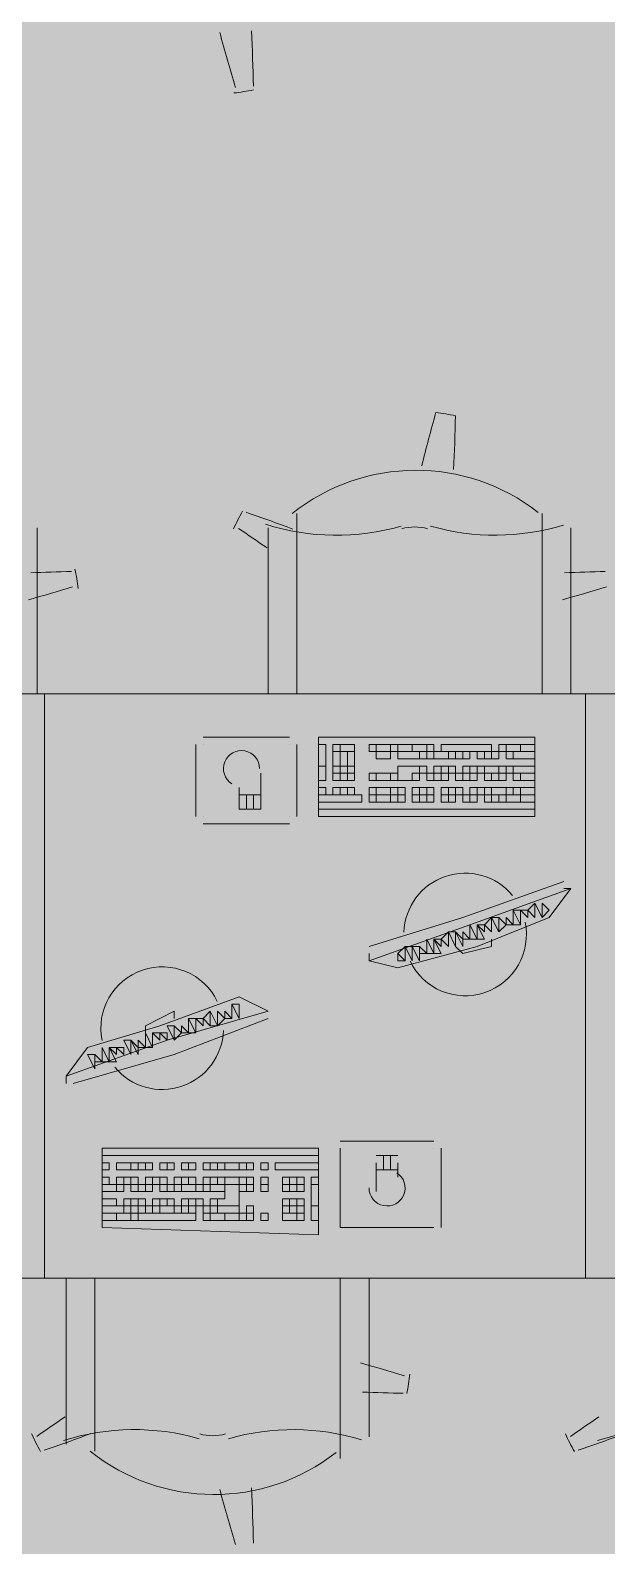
# Model space of a CAD drawing. Header units: millimetres. Extents: x 0 to 90.2, y 0 to 62.5.
# Drawn here: x 66.864 to 68.062, y 29.797 to 32.949 of the extents above; entities that cross this region are included whole.
import ezdxf

# ---------------------------------------------------------------- set-up
doc = ezdxf.new("R2010")
doc.units = ezdxf.units.MM
doc.layers.add('PDF_014405$FT-FIXFIT', color=7, linetype='Continuous')
doc.layers.add('PDF_014405$HL-TMP', color=7, linetype='Continuous', true_color=0xe6db59)

msp = doc.modelspace()

# ---------------------------------------------------------------- linework, layer by layer
at = {"layer": 'PDF_014405$FT-FIXFIT', "lineweight": 0}
msp.add_lwpolyline([(67.7434, 32.035, 0.008691), (67.7476, 32.1471, 0.025003), (67.7069, 32.1535, 0.008987), (67.6776, 32.0427)], format="xyb", dxfattribs=at)
for points in [[(67.4179, 31.5687), (67.4179, 31.9436)], [(67.9278, 31.9436), (67.9278, 31.5687)], [(66.8779, 31.5687), (66.8779, 31.9137)], [(67.3579, 31.9137), (67.3579, 31.5687)], [(67.9878, 31.5687), (67.9878, 31.9137)], [(67.2079, 31.4637), (67.2079, 31.3137)], [(67.4029, 31.4787), (67.2229, 31.4787)], [(67.2229, 31.4637), (67.2229, 31.4637)], [(67.4029, 31.4637), (67.4029, 31.4637)], [(67.4179, 31.3137), (67.4179, 31.4637)], [(67.2979, 31.3737), (67.2979, 31.3287), (67.3429, 31.3287), (67.3429, 31.4037)], [(67.3429, 31.3587), (67.2979, 31.3587)], [(67.3129, 31.3587), (67.3129, 31.3287)], [(67.3279, 31.3587), (67.3279, 31.3287)], [(67.2229, 31.3137), (67.2229, 31.3137)], [(67.2229, 31.2987), (67.4029, 31.2987)], [(67.4029, 31.3137), (67.4029, 31.3137)], [(67.9728, 31.1787), (67.7628, 31.1037), (67.5679, 31.0437)], [(67.5679, 31.0137), (67.6279, 30.9987), (67.7928, 31.0437), (67.9428, 31.1037), (67.9878, 31.1637), (67.9728, 31.1637)], [(67.9878, 31.1637), (67.7778, 31.0887), (67.5679, 31.0137), (67.5679, 31.0287)], [(67.9128, 31.1337), (67.9278, 31.1037), (67.9128, 31.1337)], [(67.8228, 31.0587), (67.8228, 31.0437), (67.7628, 31.0287), (67.7478, 31.0437)], [(66.9379, 30.7738), (67.1479, 30.8487), (67.3579, 30.9087), (67.2979, 30.9387), (67.1329, 30.8787), (66.9829, 30.8337), (66.9379, 30.7738), (66.9379, 30.7588)], [(66.9529, 30.7588), (67.1629, 30.8187), (67.3579, 30.8937)], [(67.1029, 30.8637), (67.1029, 30.8787), (67.1629, 30.9087), (67.1629, 30.8937)], [(67.3579, 30.9087), (67.3579, 30.9087)], [(67.3579, 30.8937), (67.3579, 30.8937)], [(67.1179, 30.8337), (67.1179, 30.8637), (67.1179, 30.8337)], [(66.9529, 30.7588), (66.9529, 30.7588)], [(67.7029, 30.6388), (67.5079, 30.6388)], [(67.0129, 30.6088), (67.4629, 30.6088), (67.0129, 30.6088)], [(67.5079, 30.6238), (67.5079, 30.6238)], [(67.5079, 30.6238), (67.5079, 30.4588), (67.7029, 30.4588)], [(67.6279, 30.6088), (67.5829, 30.6088)], [(67.5979, 30.5788), (67.5979, 30.6088)], [(67.6129, 30.5788), (67.6129, 30.6088)], [(67.7029, 30.6238), (67.7029, 30.6238)], [(67.7179, 30.4588), (67.7179, 30.6238)], [(67.5829, 30.5938), (67.5829, 30.5338)], [(67.5829, 30.5788), (67.6279, 30.5788)], [(67.6279, 30.5638), (67.6279, 30.5938)], [(67.7029, 30.4588), (67.7029, 30.4588)], [(66.9379, 30.0088), (66.9379, 30.3538)], [(66.9979, 30.3538), (66.9979, 29.9938)], [(67.5079, 29.9788), (67.5079, 30.3538)], [(67.5679, 30.3538), (67.5679, 30.0238)]]:
    msp.add_lwpolyline(points, dxfattribs=at)
for points in [[(65.783, 31.5687), (66.8929, 31.5687), (66.8929, 30.3538), (65.783, 30.3538)], [(66.8929, 31.5687), (68.0178, 31.5687), (68.0178, 30.3538), (66.8929, 30.3538)], [(68.0178, 31.5687), (69.1277, 31.5687), (69.1277, 30.3538), (68.0178, 30.3538)], [(67.9128, 31.4787), (67.4629, 31.4787), (67.4629, 31.3137), (67.9128, 31.3137)], [(67.4779, 31.4637), (67.4629, 31.4637), (67.4629, 31.4187), (67.4779, 31.4187)], [(67.5079, 31.4637), (67.4929, 31.4637), (67.4929, 31.4487), (67.5079, 31.4487)], [(67.5079, 31.4487), (67.4929, 31.4487), (67.4929, 31.4187), (67.5079, 31.4187)], [(67.5379, 31.4637), (67.5079, 31.4637), (67.5079, 31.4487), (67.5379, 31.4487)], [(67.5229, 31.4487), (67.5079, 31.4487), (67.5079, 31.4187), (67.5229, 31.4187)], [(67.5379, 31.4487), (67.5229, 31.4487), (67.5229, 31.4187), (67.5379, 31.4187)], [(67.5829, 31.4637), (67.5679, 31.4637), (67.5679, 31.4487), (67.5829, 31.4487)], [(67.6129, 31.4637), (67.5829, 31.4637), (67.5829, 31.4487), (67.6129, 31.4487)], [(67.6129, 31.4487), (67.5829, 31.4487), (67.5829, 31.4337), (67.6129, 31.4337)], [(67.6279, 31.4637), (67.6129, 31.4637), (67.6129, 31.4487), (67.6279, 31.4487)], [(67.6279, 31.4637), (67.6579, 31.4637), (67.6579, 31.4487), (67.6279, 31.4487)], [(67.6729, 31.4487), (67.6279, 31.4487), (67.6279, 31.4337), (67.6729, 31.4337)], [(67.6579, 31.4637), (67.6879, 31.4637), (67.6879, 31.4487), (67.6579, 31.4487)], [(67.6879, 31.4487), (67.6729, 31.4487), (67.6729, 31.4337), (67.6879, 31.4337)], [(67.6879, 31.4637), (67.7029, 31.4637), (67.7029, 31.4487), (67.6879, 31.4487)], [(67.7029, 31.4487), (67.6879, 31.4487), (67.6879, 31.4337), (67.7029, 31.4337)], [(67.7329, 31.4487), (67.7029, 31.4487), (67.7029, 31.4337), (67.7329, 31.4337)], [(67.8228, 31.4637), (67.7179, 31.4637), (67.7179, 31.4487), (67.8228, 31.4487)], [(67.7478, 31.4487), (67.7329, 31.4487), (67.7329, 31.4337), (67.7478, 31.4337)], [(67.7628, 31.4487), (67.7478, 31.4487), (67.7478, 31.4337), (67.7628, 31.4337)], [(67.7778, 31.4487), (67.7628, 31.4487), (67.7628, 31.4337), (67.7778, 31.4337)], [(67.8078, 31.4487), (67.7928, 31.4487), (67.7928, 31.4337), (67.8078, 31.4337)], [(67.8228, 31.4487), (67.8078, 31.4487), (67.8078, 31.4337), (67.8228, 31.4337)], [(67.8378, 31.4487), (67.8228, 31.4487), (67.8228, 31.4337), (67.8378, 31.4337)], [(67.8528, 31.4637), (67.8378, 31.4637), (67.8378, 31.4487), (67.8528, 31.4487)], [(67.8828, 31.4637), (67.8528, 31.4637), (67.8528, 31.4487), (67.8828, 31.4487)], [(67.8678, 31.4487), (67.8528, 31.4487), (67.8528, 31.4337), (67.8678, 31.4337)], [(67.9128, 31.4487), (67.8678, 31.4487), (67.8678, 31.4337), (67.9128, 31.4337)], [(67.9128, 31.4637), (67.8828, 31.4637), (67.8828, 31.4487), (67.9128, 31.4487)], [(67.4779, 31.4187), (67.4629, 31.4187), (67.4629, 31.3887), (67.4779, 31.3887)], [(67.5079, 31.4187), (67.4929, 31.4187), (67.4929, 31.4037), (67.5079, 31.4037)], [(67.5229, 31.4187), (67.5079, 31.4187), (67.5079, 31.4037), (67.5229, 31.4037)], [(67.5379, 31.4187), (67.5229, 31.4187), (67.5229, 31.4037), (67.5379, 31.4037)], [(67.6579, 31.4187), (67.6279, 31.4187), (67.6279, 31.3887), (67.6579, 31.3887), (67.6579, 31.4037), (67.6729, 31.4037), (67.6729, 31.4187)], [(67.6879, 31.4187), (67.6729, 31.4187), (67.6729, 31.4037), (67.6879, 31.4037)], [(67.7179, 31.4187), (67.7029, 31.4187), (67.7029, 31.4037), (67.7179, 31.4037)], [(67.7329, 31.4187), (67.7179, 31.4187), (67.7179, 31.4037), (67.7329, 31.4037)], [(67.7478, 31.4187), (67.7329, 31.4187), (67.7329, 31.4037), (67.7478, 31.4037)], [(67.7778, 31.4187), (67.7628, 31.4187), (67.7628, 31.4037), (67.7778, 31.4037)], [(67.7928, 31.4187), (67.7778, 31.4187), (67.7778, 31.4037), (67.7928, 31.4037)], [(67.8078, 31.4187), (67.7928, 31.4187), (67.7928, 31.4037), (67.8078, 31.4037)], [(67.8378, 31.4187), (67.8078, 31.4187), (67.8078, 31.4037), (67.8378, 31.4037)], [(67.8528, 31.4187), (67.8378, 31.4187), (67.8378, 31.4037), (67.8528, 31.4037)], [(67.8678, 31.4187), (67.8528, 31.4187), (67.8528, 31.4037), (67.8678, 31.4037)], [(67.9128, 31.4187), (67.8678, 31.4187), (67.8678, 31.4037), (67.9128, 31.4037)], [(67.5079, 31.4037), (67.4929, 31.4037), (67.4929, 31.3887), (67.5079, 31.3887)], [(67.5229, 31.4037), (67.5079, 31.4037), (67.5079, 31.3887), (67.5229, 31.3887)], [(67.5379, 31.4037), (67.5229, 31.4037), (67.5229, 31.3887), (67.5379, 31.3887)], [(67.5829, 31.4037), (67.5679, 31.4037), (67.5679, 31.3887), (67.5829, 31.3887)], [(67.6129, 31.4037), (67.5829, 31.4037), (67.5829, 31.3887), (67.6129, 31.3887)], [(67.6279, 31.4037), (67.6129, 31.4037), (67.6129, 31.3887), (67.6279, 31.3887)], [(67.6729, 31.4037), (67.6579, 31.4037), (67.6579, 31.3887), (67.6729, 31.3887)], [(67.7029, 31.4037), (67.6879, 31.4037), (67.6879, 31.3887), (67.7029, 31.3887)], [(67.7179, 31.4037), (67.7029, 31.4037), (67.7029, 31.3887), (67.7179, 31.3887)], [(67.7329, 31.4037), (67.7179, 31.4037), (67.7179, 31.3887), (67.7329, 31.3887)], [(67.7628, 31.4037), (67.7478, 31.4037), (67.7478, 31.3887), (67.7628, 31.3887)], [(67.7778, 31.4037), (67.7628, 31.4037), (67.7628, 31.3887), (67.7778, 31.3887)], [(67.7928, 31.4037), (67.7778, 31.4037), (67.7778, 31.3887), (67.7928, 31.3887)], [(67.8228, 31.4037), (67.8078, 31.4037), (67.8078, 31.3887), (67.8228, 31.3887)], [(67.8378, 31.4037), (67.8228, 31.4037), (67.8228, 31.3887), (67.8378, 31.3887)], [(67.8528, 31.4037), (67.8378, 31.4037), (67.8378, 31.3887), (67.8528, 31.3887)], [(67.8828, 31.4037), (67.8678, 31.4037), (67.8678, 31.3887), (67.8828, 31.3887)], [(67.9128, 31.4037), (67.8828, 31.4037), (67.8828, 31.3887), (67.9128, 31.3887)], [(67.4779, 31.3737), (67.4629, 31.3737), (67.4629, 31.3587), (67.4779, 31.3587)], [(67.5529, 31.3437), (67.4629, 31.3437), (67.4629, 31.3587), (67.5529, 31.3587)], [(67.5079, 31.3737), (67.4929, 31.3737), (67.4929, 31.3587), (67.5079, 31.3587)], [(67.5229, 31.3737), (67.5079, 31.3737), (67.5079, 31.3587), (67.5229, 31.3587)], [(67.5379, 31.3737), (67.5229, 31.3737), (67.5229, 31.3587), (67.5379, 31.3587)], [(67.5829, 31.3737), (67.5679, 31.3737), (67.5679, 31.3587), (67.5829, 31.3587)], [(67.5829, 31.3587), (67.5679, 31.3587), (67.5679, 31.3437), (67.5829, 31.3437)], [(67.6129, 31.3737), (67.5829, 31.3737), (67.5829, 31.3587), (67.6129, 31.3587)], [(67.6129, 31.3587), (67.5829, 31.3587), (67.5829, 31.3437), (67.6129, 31.3437)], [(67.6279, 31.3737), (67.6129, 31.3737), (67.6129, 31.3587), (67.6279, 31.3587)], [(67.6279, 31.3587), (67.6129, 31.3587), (67.6129, 31.3437), (67.6279, 31.3437)], [(67.6429, 31.3737), (67.6279, 31.3737), (67.6279, 31.3587), (67.6429, 31.3587)], [(67.6429, 31.3587), (67.6279, 31.3587), (67.6279, 31.3437), (67.6429, 31.3437)], [(67.6729, 31.3737), (67.6579, 31.3737), (67.6579, 31.3587), (67.6729, 31.3587)], [(67.6729, 31.3587), (67.6579, 31.3587), (67.6579, 31.3437), (67.6729, 31.3437)], [(67.6879, 31.3737), (67.6729, 31.3737), (67.6729, 31.3587), (67.6879, 31.3587)], [(67.6879, 31.3587), (67.6729, 31.3587), (67.6729, 31.3437), (67.6879, 31.3437)], [(67.7029, 31.3737), (67.6879, 31.3737), (67.6879, 31.3587), (67.7029, 31.3587)], [(67.7029, 31.3587), (67.6879, 31.3587), (67.6879, 31.3437), (67.7029, 31.3437)], [(67.7329, 31.3737), (67.7179, 31.3737), (67.7179, 31.3587), (67.7329, 31.3587)], [(67.7329, 31.3587), (67.7179, 31.3587), (67.7179, 31.3437), (67.7329, 31.3437)], [(67.7478, 31.3737), (67.7329, 31.3737), (67.7329, 31.3587), (67.7478, 31.3587)], [(67.7478, 31.3587), (67.7329, 31.3587), (67.7329, 31.3437), (67.7478, 31.3437)], [(67.7628, 31.3737), (67.7478, 31.3737), (67.7478, 31.3587), (67.7628, 31.3587)], [(67.7778, 31.3587), (67.7628, 31.3587), (67.7628, 31.3437), (67.7778, 31.3437)], [(67.7928, 31.3737), (67.7778, 31.3737), (67.7778, 31.3587), (67.7928, 31.3587)], [(67.7928, 31.3587), (67.7778, 31.3587), (67.7778, 31.3437), (67.7928, 31.3437)], [(67.8078, 31.3737), (67.7928, 31.3737), (67.7928, 31.3587), (67.8078, 31.3587)], [(67.8228, 31.3737), (67.8078, 31.3737), (67.8078, 31.3587), (67.8228, 31.3587)], [(67.8228, 31.3587), (67.8078, 31.3587), (67.8078, 31.3437), (67.8228, 31.3437)], [(67.8528, 31.3737), (67.8228, 31.3737), (67.8228, 31.3587), (67.8528, 31.3587)], [(67.8378, 31.3587), (67.8228, 31.3587), (67.8228, 31.3437), (67.8378, 31.3437)], [(67.8528, 31.3587), (67.8378, 31.3587), (67.8378, 31.3437), (67.8528, 31.3437)], [(67.8678, 31.3737), (67.8528, 31.3737), (67.8528, 31.3587), (67.8678, 31.3587)], [(67.8828, 31.3587), (67.8528, 31.3587), (67.8528, 31.3437), (67.8828, 31.3437)], [(67.8828, 31.3737), (67.8678, 31.3737), (67.8678, 31.3587), (67.8828, 31.3587)], [(67.9128, 31.3737), (67.8828, 31.3737), (67.8828, 31.3587), (67.9128, 31.3587)], [(67.9128, 31.3587), (67.8828, 31.3587), (67.8828, 31.3437), (67.9128, 31.3437)], [(67.9128, 31.3137), (67.4629, 31.3137), (67.4629, 31.3287), (67.9128, 31.3287)], [(67.9128, 31.1337), (67.8978, 31.1187), (67.9128, 31.1037)], [(67.9278, 31.1337), (67.9278, 31.1037), (67.9428, 31.1187)], [(67.8228, 31.1037), (67.8078, 31.0887), (67.8228, 31.0737)], [(67.8378, 31.1037), (67.8228, 31.1037), (67.8378, 31.0737)], [(67.8378, 31.1037), (67.8378, 31.0737), (67.8528, 31.0887)], [(67.8528, 31.1037), (67.8528, 31.0887), (67.8678, 31.0887)], [(67.8678, 31.1187), (67.8678, 31.0887), (67.8828, 31.0887)], [(67.8828, 31.1187), (67.8678, 31.1187), (67.8828, 31.0887)], [(67.8978, 31.1187), (67.8828, 31.1187), (67.8978, 31.1037)], [(67.7329, 31.0737), (67.7179, 31.0587), (67.7329, 31.0437)], [(67.7478, 31.0737), (67.7329, 31.0737), (67.7478, 31.0437)], [(67.7478, 31.0737), (67.7628, 31.0437), (67.7628, 31.0587)], [(67.7628, 31.0737), (67.7628, 31.0587), (67.7778, 31.0587)], [(67.7778, 31.0887), (67.7778, 31.0587), (67.7928, 31.0587)], [(67.7928, 31.0887), (67.7928, 31.0587), (67.8078, 31.0587)], [(67.8078, 31.0887), (67.7928, 31.0887), (67.8078, 31.0737)], [(67.6429, 31.0437), (67.6279, 31.0287), (67.6429, 31.0137)], [(67.6579, 31.0437), (67.6429, 31.0437), (67.6579, 31.0137)], [(67.6729, 31.0437), (67.6579, 31.0437), (67.6729, 31.0137), (67.6729, 31.0287)], [(67.6729, 31.0437), (67.6729, 31.0287), (67.6879, 31.0287)], [(67.6879, 31.0587), (67.6879, 31.0437), (67.6879, 31.0287), (67.7029, 31.0287)], [(67.7029, 31.0587), (67.7029, 31.0287), (67.7179, 31.0287)], [(67.7179, 31.0587), (67.7029, 31.0587), (67.7179, 31.0437)], [(67.6279, 31.0287), (67.6279, 31.0137), (67.6429, 31.0137)], [(67.2979, 30.8937), (67.2979, 30.9237), (67.2829, 30.9237)], [(67.2829, 30.8937), (67.2829, 30.9237), (67.2829, 30.9087)], [(67.2079, 30.8637), (67.2079, 30.8937), (67.1929, 30.8937)], [(67.1929, 30.8637), (67.2079, 30.8637), (67.1929, 30.8937), (67.1929, 30.8787)], [(67.2229, 30.8787), (67.2229, 30.8937), (67.2079, 30.8937)], [(67.2379, 30.8787), (67.2379, 30.9087), (67.2229, 30.8937)], [(67.2379, 30.8787), (67.2529, 30.8787), (67.2379, 30.9087)], [(67.2529, 30.8787), (67.2679, 30.8937), (67.2529, 30.9087)], [(67.2679, 30.8937), (67.2829, 30.8937), (67.2679, 30.9087)], [(67.1029, 30.8337), (67.1179, 30.8337), (67.1029, 30.8637), (67.1029, 30.8487)], [(67.1329, 30.8487), (67.1329, 30.8637), (67.1179, 30.8637)], [(67.1479, 30.8487), (67.1479, 30.8637), (67.1329, 30.8637)], [(67.1629, 30.8487), (67.1629, 30.8787), (67.1479, 30.8787)], [(67.1629, 30.8487), (67.1779, 30.8637), (67.1629, 30.8787)], [(67.1779, 30.8637), (67.1929, 30.8637), (67.1779, 30.8787)], [(66.9979, 30.7888), (66.9979, 30.8037), (66.9979, 30.8187), (66.9829, 30.8187)], [(66.9979, 30.8037), (67.0129, 30.8037), (66.9979, 30.8187)], [(67.0129, 30.8037), (67.0279, 30.8037), (67.0129, 30.8337), (67.0129, 30.8187)], [(67.0429, 30.8187), (67.0429, 30.8337), (67.0279, 30.8337)], [(67.0279, 30.8037), (67.0429, 30.8037), (67.0279, 30.8337)], [(67.0579, 30.8187), (67.0579, 30.8337), (67.0429, 30.8337)], [(67.0729, 30.8187), (67.0729, 30.8487), (67.0579, 30.8487)], [(67.0879, 30.8187), (67.0879, 30.8337), (67.0729, 30.8487)], [(67.0879, 30.8337), (67.1029, 30.8337), (67.0879, 30.8487)], [(67.0129, 30.4588), (67.4629, 30.4438), (67.4629, 30.6238), (67.0129, 30.6238)], [(67.0129, 30.5788), (67.0279, 30.5788), (67.0279, 30.5938), (67.0129, 30.5938)], [(67.0429, 30.5788), (67.0729, 30.5788), (67.0729, 30.5938), (67.0429, 30.5938)], [(67.0729, 30.5788), (67.0879, 30.5788), (67.0879, 30.5938), (67.0729, 30.5938)], [(67.0879, 30.5788), (67.1029, 30.5788), (67.1029, 30.5938), (67.0879, 30.5938)], [(67.1029, 30.5788), (67.1179, 30.5788), (67.1179, 30.5938), (67.1029, 30.5938)], [(67.1329, 30.5788), (67.1479, 30.5788), (67.1479, 30.5938), (67.1329, 30.5938)], [(67.1479, 30.5788), (67.1629, 30.5788), (67.1629, 30.5938), (67.1479, 30.5938)], [(67.1779, 30.5788), (67.1929, 30.5788), (67.1929, 30.5938), (67.1779, 30.5938)], [(67.1929, 30.5788), (67.2079, 30.5788), (67.2079, 30.5938), (67.1929, 30.5938)], [(67.2229, 30.5788), (67.2379, 30.5788), (67.2379, 30.5938), (67.2229, 30.5938)], [(67.2379, 30.5788), (67.2529, 30.5788), (67.2529, 30.5938), (67.2379, 30.5938)], [(67.2529, 30.5788), (67.2679, 30.5788), (67.2679, 30.5938), (67.2529, 30.5938)], [(67.2679, 30.5788), (67.2979, 30.5788), (67.2979, 30.5938), (67.2679, 30.5938)], [(67.2979, 30.5788), (67.3129, 30.5788), (67.3129, 30.5938), (67.2979, 30.5938)], [(67.3129, 30.5788), (67.3279, 30.5788), (67.3279, 30.5938), (67.3129, 30.5938)], [(67.3429, 30.5788), (67.3579, 30.5788), (67.3579, 30.5938), (67.3429, 30.5938)], [(67.3729, 30.5938), (67.4629, 30.5938), (67.4629, 30.5788), (67.3729, 30.5788)], [(67.0129, 30.5488), (67.0279, 30.5488), (67.0279, 30.5638), (67.0129, 30.5638)], [(67.0129, 30.5338), (67.0429, 30.5338), (67.0429, 30.5488), (67.0129, 30.5488)], [(67.0429, 30.5488), (67.0579, 30.5488), (67.0579, 30.5638), (67.0429, 30.5638)], [(67.0429, 30.5338), (67.0579, 30.5338), (67.0579, 30.5488), (67.0429, 30.5488)], [(67.0579, 30.5488), (67.0729, 30.5488), (67.0729, 30.5638), (67.0579, 30.5638)], [(67.0729, 30.5488), (67.0879, 30.5488), (67.0879, 30.5638), (67.0729, 30.5638)], [(67.0729, 30.5338), (67.0879, 30.5338), (67.0879, 30.5488), (67.0729, 30.5488)], [(67.0879, 30.5338), (67.1029, 30.5338), (67.1029, 30.5488), (67.0879, 30.5488)], [(67.1029, 30.5488), (67.1179, 30.5488), (67.1179, 30.5638), (67.1029, 30.5638)], [(67.1029, 30.5338), (67.1179, 30.5338), (67.1179, 30.5488), (67.1029, 30.5488)], [(67.1179, 30.5488), (67.1329, 30.5488), (67.1329, 30.5638), (67.1179, 30.5638)], [(67.1329, 30.5488), (67.1479, 30.5488), (67.1479, 30.5638), (67.1329, 30.5638)], [(67.1329, 30.5338), (67.1479, 30.5338), (67.1479, 30.5488), (67.1329, 30.5488)], [(67.1479, 30.5338), (67.1629, 30.5338), (67.1629, 30.5488), (67.1479, 30.5488)], [(67.1629, 30.5488), (67.1779, 30.5488), (67.1779, 30.5638), (67.1629, 30.5638)], [(67.1629, 30.5338), (67.1779, 30.5338), (67.1779, 30.5488), (67.1629, 30.5488)], [(67.1779, 30.5488), (67.1929, 30.5488), (67.1929, 30.5638), (67.1779, 30.5638)], [(67.1779, 30.5338), (67.2079, 30.5338), (67.2079, 30.5488), (67.1779, 30.5488)], [(67.1929, 30.5488), (67.2079, 30.5488), (67.2079, 30.5638), (67.1929, 30.5638)], [(67.2079, 30.5338), (67.2229, 30.5338), (67.2229, 30.5488), (67.2079, 30.5488)], [(67.2229, 30.5488), (67.2379, 30.5488), (67.2379, 30.5638), (67.2229, 30.5638)], [(67.2229, 30.5338), (67.2379, 30.5338), (67.2379, 30.5488), (67.2229, 30.5488)], [(67.2379, 30.5488), (67.2529, 30.5488), (67.2529, 30.5638), (67.2379, 30.5638)], [(67.2379, 30.5338), (67.2679, 30.5338), (67.2679, 30.5488), (67.2379, 30.5488)], [(67.2529, 30.5488), (67.2679, 30.5488), (67.2679, 30.5638), (67.2529, 30.5638)], [(67.2679, 30.5038), (67.2979, 30.5038), (67.2979, 30.5488), (67.2679, 30.5488), (67.2679, 30.5188), (67.2529, 30.5188), (67.2529, 30.5038)], [(67.2679, 30.5488), (67.2979, 30.5488), (67.2979, 30.5638), (67.2679, 30.5638)], [(67.2979, 30.5488), (67.3129, 30.5488), (67.3129, 30.5638), (67.2979, 30.5638)], [(67.2979, 30.5338), (67.3129, 30.5338), (67.3129, 30.5488), (67.2979, 30.5488)], [(67.3129, 30.5488), (67.3279, 30.5488), (67.3279, 30.5638), (67.3129, 30.5638)], [(67.3129, 30.5338), (67.3279, 30.5338), (67.3279, 30.5488), (67.3129, 30.5488)], [(67.3429, 30.5488), (67.3579, 30.5488), (67.3579, 30.5638), (67.3429, 30.5638)], [(67.3429, 30.5338), (67.3579, 30.5338), (67.3579, 30.5488), (67.3429, 30.5488)], [(67.3879, 30.5488), (67.4029, 30.5488), (67.4029, 30.5638), (67.3879, 30.5638)], [(67.3879, 30.5338), (67.4029, 30.5338), (67.4029, 30.5488), (67.3879, 30.5488)], [(67.4029, 30.5488), (67.4179, 30.5488), (67.4179, 30.5638), (67.4029, 30.5638)], [(67.4029, 30.5338), (67.4179, 30.5338), (67.4179, 30.5488), (67.4029, 30.5488)], [(67.4179, 30.5488), (67.4329, 30.5488), (67.4329, 30.5638), (67.4179, 30.5638)], [(67.4179, 30.5338), (67.4329, 30.5338), (67.4329, 30.5488), (67.4179, 30.5488)], [(67.4479, 30.5488), (67.4629, 30.5488), (67.4629, 30.5638), (67.4479, 30.5638)], [(67.4479, 30.5038), (67.4629, 30.5038), (67.4629, 30.5488), (67.4479, 30.5488)], [(67.0129, 30.5038), (67.0429, 30.5038), (67.0429, 30.5188), (67.0129, 30.5188)], [(67.0129, 30.4888), (67.0579, 30.4888), (67.0579, 30.5038), (67.0129, 30.5038)], [(67.0579, 30.5038), (67.0729, 30.5038), (67.0729, 30.5188), (67.0579, 30.5188)], [(67.0579, 30.4888), (67.0729, 30.4888), (67.0729, 30.5038), (67.0579, 30.5038)], [(67.0729, 30.5038), (67.0879, 30.5038), (67.0879, 30.5188), (67.0729, 30.5188)], [(67.0879, 30.5038), (67.1029, 30.5038), (67.1029, 30.5188), (67.0879, 30.5188)], [(67.0879, 30.4888), (67.1029, 30.4888), (67.1029, 30.5038), (67.0879, 30.5038)], [(67.1029, 30.4888), (67.1179, 30.4888), (67.1179, 30.5038), (67.1029, 30.5038)], [(67.1179, 30.5038), (67.1329, 30.5038), (67.1329, 30.5188), (67.1179, 30.5188)], [(67.1179, 30.4888), (67.1329, 30.4888), (67.1329, 30.5038), (67.1179, 30.5038)], [(67.1329, 30.5038), (67.1479, 30.5038), (67.1479, 30.5188), (67.1329, 30.5188)], [(67.1329, 30.4888), (67.1629, 30.4888), (67.1629, 30.5038), (67.1329, 30.5038)], [(67.1479, 30.5038), (67.1629, 30.5038), (67.1629, 30.5188), (67.1479, 30.5188)], [(67.1629, 30.4888), (67.1779, 30.4888), (67.1779, 30.5038), (67.1629, 30.5038)], [(67.1779, 30.5038), (67.1929, 30.5038), (67.1929, 30.5188), (67.1779, 30.5188)], [(67.1779, 30.4888), (67.1929, 30.4888), (67.1929, 30.5038), (67.1779, 30.5038)], [(67.1929, 30.5038), (67.2079, 30.5038), (67.2079, 30.5188), (67.1929, 30.5188)], [(67.1929, 30.4888), (67.2079, 30.4888), (67.2079, 30.5038), (67.1929, 30.5038)], [(67.2079, 30.5038), (67.2229, 30.5038), (67.2229, 30.5188), (67.2079, 30.5188)], [(67.2229, 30.4888), (67.2379, 30.4888), (67.2379, 30.5038), (67.2229, 30.5038)], [(67.2379, 30.5038), (67.2529, 30.5038), (67.2529, 30.5188), (67.2379, 30.5188)], [(67.2379, 30.4888), (67.2529, 30.4888), (67.2529, 30.5038), (67.2379, 30.5038)], [(67.2529, 30.4888), (67.2979, 30.4888), (67.2979, 30.5038), (67.2529, 30.5038)], [(67.3129, 30.4888), (67.3279, 30.4888), (67.3279, 30.5038), (67.3129, 30.5038)], [(67.3879, 30.5038), (67.4029, 30.5038), (67.4029, 30.5188), (67.3879, 30.5188)], [(67.3879, 30.4888), (67.4029, 30.4888), (67.4029, 30.5038), (67.3879, 30.5038)], [(67.4029, 30.5038), (67.4179, 30.5038), (67.4179, 30.5188), (67.4029, 30.5188)], [(67.4029, 30.4888), (67.4179, 30.4888), (67.4179, 30.5038), (67.4029, 30.5038)], [(67.4179, 30.5038), (67.4329, 30.5038), (67.4329, 30.5188), (67.4179, 30.5188)], [(67.4179, 30.4888), (67.4329, 30.4888), (67.4329, 30.5038), (67.4179, 30.5038)], [(67.4479, 30.4738), (67.4629, 30.4738), (67.4629, 30.5038), (67.4479, 30.5038)], [(67.0129, 30.4738), (67.0429, 30.4738), (67.0429, 30.4888), (67.0129, 30.4888)], [(67.0429, 30.4738), (67.0729, 30.4738), (67.0729, 30.4888), (67.0429, 30.4888)], [(67.0729, 30.4738), (67.0879, 30.4738), (67.0879, 30.4888), (67.0729, 30.4888)], [(67.0879, 30.4738), (67.2079, 30.4738), (67.2079, 30.4888), (67.0879, 30.4888)], [(67.2379, 30.4738), (67.2229, 30.4738), (67.2229, 30.4888), (67.2379, 30.4888)], [(67.2679, 30.4738), (67.2379, 30.4738), (67.2379, 30.4888), (67.2679, 30.4888)], [(67.2979, 30.4738), (67.2679, 30.4738), (67.2679, 30.4888), (67.2979, 30.4888)], [(67.2979, 30.4738), (67.3129, 30.4738), (67.3129, 30.4888), (67.2979, 30.4888)], [(67.3129, 30.4738), (67.3279, 30.4738), (67.3279, 30.4888), (67.3129, 30.4888)], [(67.3429, 30.4738), (67.3579, 30.4738), (67.3579, 30.4888), (67.3429, 30.4888)], [(67.3879, 30.4738), (67.4179, 30.4738), (67.4179, 30.4888), (67.3879, 30.4888)], [(67.4179, 30.4738), (67.4329, 30.4738), (67.4329, 30.4888), (67.4179, 30.4888)]]:
    msp.add_lwpolyline(points, close=True, dxfattribs=at)
for centre, radius, start, end in [((70.453, 33.7984), 3.3076, 194.969, 197.0287), ((64.0168, 32.776), 3.3111, 0.9733, 2.965), ((67.2428, 33.2284), 0.4125, 276.1361, 281.8652), ((67.6654, 31.6212), 0.4125, 51.9766, 128.5619), ((67.6627, 31.7434), 0.4124, 150.1335, 155.8687), ((66.2378, 28.8185), 3.3073, 69.2469, 71.0322), ((67.5004, 32.3861), 0.4875, 252.3898, 286.0229), ((69.205, 34.635), 3.3244, 234.9705, 236.2055), ((67.6628, 31.8184), 0.0975, 73.9762, 106.0238), ((67.8303, 32.3862), 0.4875, 253.9774, 286.9226), ((66.5528, 31.7434), 0.4125, 6.1361, 11.8652), ((67.0053, 28.5224), 3.3012, 90.9716, 92.4463), ((68.1152, 28.5224), 3.3012, 90.9716, 92.4463), ((65.9828, 34.9534), 3.3073, 285.3808, 287.0287), ((67.0928, 34.9534), 3.3073, 285.3808, 287.0287), ((67.3028, 31.4134), 0.0375, 0, 237.2991), ((67.7678, 31.0685), 0.1275, 39.5892, 177.984), ((67.7678, 31.0685), 0.1275, 205.9552, 11.6125), ((67.1378, 30.8735), 0.1275, 25.9552, 191.6125), ((67.1378, 30.8735), 0.1275, 219.5892, 357.984), ((67.6054, 30.5413), 0.0375, 180.0012, 57.2913), ((66.6728, 26.9885), 3.3073, 72.9713, 74.6192), ((67.2428, 30.1985), 0.4125, 348.1348, 353.8639), ((67.6952, 33.4151), 3.3012, 267.5537, 269.0284), ((68.7851, 27.3025), 3.3244, 123.7945, 125.0295), ((69.895, 27.3025), 3.3244, 123.7945, 125.0295), ((65.8178, 33.1235), 3.3073, 288.9678, 290.7531), ((67.0804, 29.5513), 0.4875, 73.9771, 107.6102), ((67.4104, 29.5513), 0.4875, 73.0774, 106.0226), ((66.9278, 33.1235), 3.3073, 288.9678, 290.7531), ((68.1903, 29.5513), 0.4875, 73.9771, 107.6102), ((67.2428, 30.1985), 0.4124, 204.1313, 209.8665), ((67.2428, 30.1235), 0.0975, 253.9762, 286.0238), ((68.3527, 30.1985), 0.4124, 204.1313, 209.8665), ((67.2454, 30.3163), 0.4125, 231.4381, 308.0234), ((70.453, 30.7686), 3.3076, 194.969, 197.0287), ((64.0168, 29.7462), 3.3111, 0.9733, 2.965)]:
    msp.add_arc(centre, radius, start, end, dxfattribs=at)
at = {"layer": 'PDF_014405$HL-TMP', "color": 54, "true_color": 0x999900, "transparency": 33554559}
for points in [[(73.5823, 33.2335), (61.7034, 33.2335), (73.5823, 28.5539)], [(61.7034, 33.2335), (73.5823, 28.5539), (61.7034, 28.5539)]]:
    msp.add_solid(points, dxfattribs=at)

doc.saveas('drawing.dxf')
